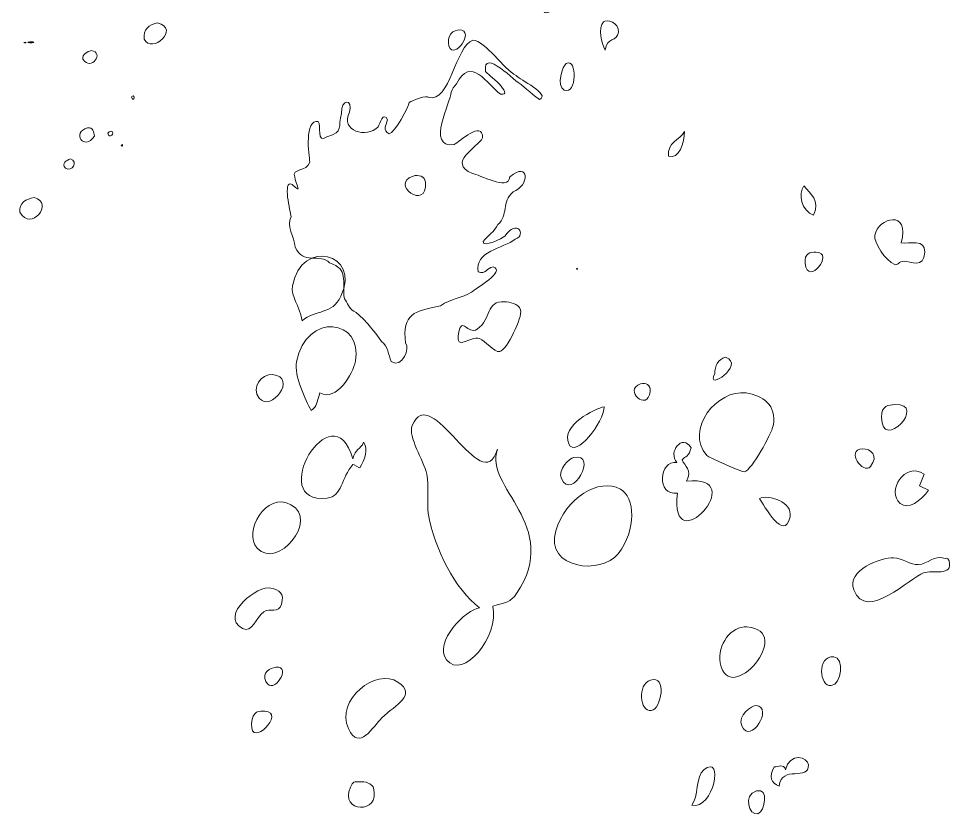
# Model space of a CAD drawing. Header units: inches. Extents: x 3.3 to 4.68, y 5.33 to 6.69.
# Drawn here: x 3.5943 to 4.0268, y 5.9771 to 6.346 of the extents above; entities that cross this region are included whole.
import ezdxf

# ---------------------------------------------------------------- set-up
doc = ezdxf.new("R2010")
doc.units = ezdxf.units.IN
doc.header["$MEASUREMENT"] = 0
doc.layers.add('Layer 1', color=7, linetype='Continuous')

msp = doc.modelspace()

# ---------------------------------------------------------------- linework, layer by layer
at = {"layer": 'Layer 1', "lineweight": 0}
for points, knots in [([(3.83971, 6.35713), (3.83804, 6.35673), (3.83565, 6.35649), (3.83602, 6.35265), (3.83713, 6.34083), (3.85078, 6.3598), (3.83971, 6.35713)], [0, 0, 0, 0, 1, 1, 1, 2, 2, 2, 2]), ([(3.87177, 6.33976), (3.87234, 6.34435), (3.8661, 6.34581), (3.86487, 6.34448), (3.86222, 6.34167), (3.86396, 6.33466), (3.86559, 6.33143), (3.8664, 6.33777), (3.87118, 6.33508), (3.87177, 6.33976)], [0, 0, 0, 0, 1, 1, 1, 2, 2, 2, 3, 3, 3, 3]), ([(3.65833, 6.34403), (3.65441, 6.34316), (3.65184, 6.341), (3.65237, 6.33659), (3.65548, 6.32927), (3.66957, 6.34146), (3.65833, 6.34403), (3.65833, 6.34403), (3.65833, 6.34403), (3.65833, 6.34403)], [0, 0, 0, 0, 1, 1, 1, 2, 2, 2, 3, 3, 3, 3]), ([(3.79926, 6.34064), (3.79693, 6.34141), (3.79267, 6.33967), (3.79309, 6.33485), (3.794, 6.32523), (3.80515, 6.33873), (3.79926, 6.34064)], [0, 0, 0, 0, 1, 1, 1, 2, 2, 2, 2]), ([(3.59935, 6.3353), (3.59645, 6.33495), (3.60129, 6.33449), (3.60121, 6.33518), (3.60055, 6.33525), (3.59993, 6.3353), (3.59935, 6.3353), (3.59935, 6.3353), (3.59935, 6.3353), (3.59935, 6.3353)], [0, 0, 0, 0, 1, 1, 1, 2, 2, 2, 3, 3, 3, 3]), ([(3.59753, 6.33518), (3.59721, 6.3351), (3.5969, 6.33499), (3.59664, 6.33495), (3.59691, 6.33474), (3.59801, 6.3348), (3.59753, 6.33518), (3.59753, 6.33518), (3.59753, 6.33518), (3.59753, 6.33518)], [0, 0, 0, 0, 1, 1, 1, 2, 2, 2, 3, 3, 3, 3]), ([(3.80435, 6.33609), (3.79677, 6.33358), (3.79346, 6.30684), (3.78411, 6.3095), (3.78308, 6.31106), (3.77661, 6.30798), (3.77497, 6.3073), (3.77488, 6.30545), (3.76805, 6.29297), (3.76567, 6.29266), (3.76267, 6.29459), (3.76401, 6.29639), (3.76496, 6.29923), (3.76303, 6.30334), (3.76133, 6.29749), (3.76062, 6.29605), (3.75507, 6.29035), (3.74303, 6.29414), (3.74727, 6.30269), (3.74912, 6.30916), (3.74333, 6.30905), (3.7436, 6.30216), (3.7417, 6.29587), (3.74504, 6.29373), (3.73691, 6.29133), (3.73188, 6.288), (3.73446, 6.29681), (3.73282, 6.29841), (3.7264, 6.29963), (3.72847, 6.28293), (3.72902, 6.27969), (3.72769, 6.27504), (3.72042, 6.27686), (3.72198, 6.27283), (3.72234, 6.26973), (3.72607, 6.26412), (3.72073, 6.26933), (3.71621, 6.27158), (3.72005, 6.25645), (3.72028, 6.25444), (3.7181, 6.24997), (3.7216, 6.24538), (3.72224, 6.2404), (3.72571, 6.23188), (3.73376, 6.23767), (3.73816, 6.23309), (3.74698, 6.22997), (3.74387, 6.22509), (3.74495, 6.21642), (3.74634, 6.21481), (3.74729, 6.21172), (3.74928, 6.2107), (3.75178, 6.21009), (3.75978, 6.20034), (3.76222, 6.19669), (3.76535, 6.19424), (3.76519, 6.19076), (3.76664, 6.18749), (3.77182, 6.18393), (3.77555, 6.19413), (3.7733, 6.19588), (3.77158, 6.20977), (3.77741, 6.21062), (3.7894, 6.21327), (3.79428, 6.21652), (3.79937, 6.21681), (3.80378, 6.21946), (3.80598, 6.22138), (3.81976, 6.22915), (3.81384, 6.23123), (3.81079, 6.23087), (3.81036, 6.22745), (3.80694, 6.22894), (3.80488, 6.23828), (3.81856, 6.23984), (3.82408, 6.24402), (3.82951, 6.24606), (3.82456, 6.25369), (3.81927, 6.24534), (3.81803, 6.24452), (3.80919, 6.23987), (3.80915, 6.24289), (3.81116, 6.24545), (3.81464, 6.24766), (3.81601, 6.25079), (3.82102, 6.25509), (3.81749, 6.26116), (3.82303, 6.26594), (3.83076, 6.26848), (3.83062, 6.28057), (3.82157, 6.27281), (3.82076, 6.26598), (3.80747, 6.27409), (3.80421, 6.27439), (3.79229, 6.27965), (3.80656, 6.28627), (3.80895, 6.29091), (3.80896, 6.29941), (3.79812, 6.28891), (3.79571, 6.28776), (3.7824, 6.28612), (3.79441, 6.30781), (3.79435, 6.31196), (3.79489, 6.31346), (3.79572, 6.31476), (3.79685, 6.31582), (3.80322, 6.32913), (3.81128, 6.31562), (3.81717, 6.31102), (3.82408, 6.31056), (3.81097, 6.32073), (3.81029, 6.32144), (3.80885, 6.33323), (3.82461, 6.31602), (3.82682, 6.31554), (3.82684, 6.31546), (3.8344, 6.30902), (3.83519, 6.30859), (3.84089, 6.31101), (3.82575, 6.31782), (3.82448, 6.3197), (3.81866, 6.32263), (3.81045, 6.33565), (3.80435, 6.33609), (3.80435, 6.33609), (3.80435, 6.33609), (3.80435, 6.33609)], [0, 0, 0, 0, 1, 1, 1, 2, 2, 2, 3, 3, 3, 4, 4, 4, 5, 5, 5, 6, 6, 6, 7, 7, 7, 8, 8, 8, 9, 9, 9, 10, 10, 10, 11, 11, 11, 12, 12, 12, 13, 13, 13, 14, 14, 14, 15, 15, 15, 16, 16, 16, 17, 17, 17, 18, 18, 18, 19, 19, 19, 20, 20, 20, 21, 21, 21, 22, 22, 22, 23, 23, 23, 24, 24, 24, 25, 25, 25, 26, 26, 26, 27, 27, 27, 28, 28, 28, 29, 29, 29, 30, 30, 30, 31, 31, 31, 32, 32, 32, 33, 33, 33, 34, 34, 34, 35, 35, 35, 36, 36, 36, 37, 37, 37, 38, 38, 38, 39, 39, 39, 40, 40, 40, 41, 41, 41, 42, 42, 42, 42]), ([(3.62786, 6.33126), (3.62599, 6.33076), (3.62363, 6.3296), (3.62391, 6.3272), (3.62774, 6.32142), (3.63413, 6.33051), (3.62786, 6.33126), (3.62786, 6.33126), (3.62786, 6.33126), (3.62786, 6.33126)], [0, 0, 0, 0, 1, 1, 1, 2, 2, 2, 3, 3, 3, 3]), ([(3.84673, 6.313), (3.85253, 6.31041), (3.85288, 6.32804), (3.84764, 6.32523), (3.84606, 6.32437), (3.84276, 6.3147), (3.84673, 6.313)], [0, 0, 0, 0, 1, 1, 1, 2, 2, 2, 2]), ([(3.64722, 6.31026), (3.64658, 6.30998), (3.64658, 6.30998), (3.64642, 6.30977), (3.64718, 6.30744), (3.64845, 6.30984), (3.64722, 6.31026), (3.64722, 6.31026), (3.64722, 6.31026), (3.64722, 6.31026)], [0, 0, 0, 0, 1, 1, 1, 2, 2, 2, 3, 3, 3, 3]), ([(3.62613, 6.29548), (3.61858, 6.29341), (3.62447, 6.28448), (3.62935, 6.29171), (3.629, 6.29354), (3.6288, 6.2958), (3.62613, 6.29548), (3.62613, 6.29548), (3.62613, 6.29548), (3.62613, 6.29548)], [0, 0, 0, 0, 1, 1, 1, 2, 2, 2, 3, 3, 3, 3]), ([(3.63704, 6.29399), (3.63649, 6.29378), (3.63573, 6.29357), (3.63553, 6.29302), (3.6359, 6.29011), (3.63934, 6.29323), (3.63704, 6.29399), (3.63704, 6.29399), (3.63704, 6.29399), (3.63704, 6.29399)], [0, 0, 0, 0, 1, 1, 1, 2, 2, 2, 3, 3, 3, 3]), ([(3.89498, 6.28237), (3.9, 6.28087), (3.9023, 6.28855), (3.90241, 6.29388), (3.90021, 6.28967), (3.89423, 6.28906), (3.89498, 6.28237)], [0, 0, 0, 0, 1, 1, 1, 2, 2, 2, 2]), ([(3.64224, 6.28773), (3.64167, 6.28745), (3.6414, 6.28708), (3.64225, 6.28708), (3.64239, 6.28722), (3.64239, 6.28722), (3.64224, 6.28773), (3.64224, 6.28773), (3.64224, 6.28773), (3.64224, 6.28773)], [0, 0, 0, 0, 1, 1, 1, 2, 2, 2, 3, 3, 3, 3]), ([(3.61823, 6.28115), (3.61616, 6.28035), (3.614, 6.27922), (3.61589, 6.27681), (3.61906, 6.27499), (3.62195, 6.27981), (3.61823, 6.28115), (3.61823, 6.28115), (3.61823, 6.28115), (3.61823, 6.28115)], [0, 0, 0, 0, 1, 1, 1, 2, 2, 2, 3, 3, 3, 3]), ([(3.78246, 6.27034), (3.78223, 6.27315), (3.77928, 6.27397), (3.77677, 6.2732), (3.76544, 6.26966), (3.78352, 6.25651), (3.78246, 6.27034)], [0, 0, 0, 0, 1, 1, 1, 2, 2, 2, 2]), ([(3.962, 6.25505), (3.96547, 6.26223), (3.96045, 6.26487), (3.95763, 6.26868), (3.95482, 6.26494), (3.95658, 6.25715), (3.962, 6.25505)], [0, 0, 0, 0, 1, 1, 1, 2, 2, 2, 2]), ([(3.60147, 6.26327), (3.59762, 6.26252), (3.59425, 6.26103), (3.59482, 6.25645), (3.59991, 6.24721), (3.61087, 6.2608), (3.60147, 6.26327), (3.60147, 6.26327), (3.60147, 6.26327), (3.60147, 6.26327)], [0, 0, 0, 0, 1, 1, 1, 2, 2, 2, 3, 3, 3, 3]), ([(3.9997, 6.2323), (4.00096, 6.23176), (4.00144, 6.23377), (4.00419, 6.23383), (4.00659, 6.23389), (4.01324, 6.23016), (4.01358, 6.23802), (4.01389, 6.24428), (4.00637, 6.24179), (4.00263, 6.24226), (4.00709, 6.25806), (3.99193, 6.25401), (3.99044, 6.24583), (3.98983, 6.24255), (3.99531, 6.2341), (3.9997, 6.2323)], [0, 0, 0, 0, 1, 1, 1, 2, 2, 2, 3, 3, 3, 4, 4, 4, 5, 5, 5, 5]), ([(3.74334, 6.21759), (3.75289, 6.23788), (3.72491, 6.24453), (3.721, 6.22249), (3.72004, 6.21709), (3.72422, 6.21383), (3.72537, 6.20633), (3.73166, 6.2116), (3.73934, 6.20895), (3.74334, 6.21759)], [0, 0, 0, 0, 1, 1, 1, 2, 2, 2, 3, 3, 3, 3]), ([(3.96308, 6.23801), (3.96086, 6.23802), (3.95768, 6.23781), (3.95817, 6.23284), (3.95928, 6.22171), (3.97241, 6.23794), (3.96308, 6.23801)], [0, 0, 0, 0, 1, 1, 1, 2, 2, 2, 2]), ([(3.85261, 6.2306), (3.85212, 6.23027), (3.85248, 6.23005), (3.85288, 6.23009), (3.85284, 6.23035), (3.85284, 6.23035), (3.85261, 6.2306), (3.85261, 6.2306), (3.85261, 6.2306), (3.85261, 6.2306)], [0, 0, 0, 0, 1, 1, 1, 2, 2, 2, 3, 3, 3, 3]), ([(3.79784, 6.20037), (3.79631, 6.19189), (3.80315, 6.19937), (3.80756, 6.19803), (3.81005, 6.19729), (3.81436, 6.19147), (3.81692, 6.19205), (3.82014, 6.19282), (3.82754, 6.20777), (3.82646, 6.2114), (3.82553, 6.21446), (3.82123, 6.21491), (3.81915, 6.21506), (3.81037, 6.21585), (3.8131, 6.20677), (3.80641, 6.20243), (3.80188, 6.19945), (3.7994, 6.20895), (3.79784, 6.20037)], [0, 0, 0, 0, 1, 1, 1, 2, 2, 2, 3, 3, 3, 4, 4, 4, 5, 5, 5, 6, 6, 6, 6]), ([(3.72278, 6.18728), (3.72157, 6.18113), (3.72708, 6.16942), (3.72956, 6.16483), (3.7326, 6.16713), (3.73195, 6.16806), (3.73366, 6.17291), (3.74148, 6.16869), (3.74894, 6.1818), (3.75008, 6.18755), (3.75389, 6.2069), (3.72742, 6.2108), (3.72278, 6.18728)], [0, 0, 0, 0, 1, 1, 1, 2, 2, 2, 3, 3, 3, 4, 4, 4, 4]), ([(3.92137, 6.18939), (3.91791, 6.1885), (3.91627, 6.18533), (3.9164, 6.18186), (3.9118, 6.17313), (3.93088, 6.18601), (3.92137, 6.18939), (3.92137, 6.18939), (3.92137, 6.18939), (3.92137, 6.18939)], [0, 0, 0, 0, 1, 1, 1, 2, 2, 2, 3, 3, 3, 3]), ([(3.70553, 6.17055), (3.71099, 6.16359), (3.72358, 6.18024), (3.71174, 6.18141), (3.70652, 6.1819), (3.70185, 6.1753), (3.70553, 6.17055)], [0, 0, 0, 0, 1, 1, 1, 2, 2, 2, 2]), ([(3.77635, 6.15782), (3.77426, 6.15259), (3.78167, 6.14193), (3.78311, 6.13537), (3.78433, 6.12986), (3.78303, 6.12162), (3.78379, 6.11726), (3.78674, 6.10037), (3.7961, 6.08234), (3.8075, 6.07359), (3.80139, 6.07284), (3.78593, 6.05771), (3.79226, 6.04952), (3.79968, 6.03983), (3.81692, 6.06041), (3.81364, 6.07434), (3.81961, 6.07583), (3.82198, 6.07619), (3.82467, 6.08019), (3.84585, 6.11173), (3.80919, 6.12931), (3.8158, 6.14688), (3.80876, 6.12306), (3.78494, 6.1792), (3.77635, 6.15782)], [0, 0, 0, 0, 1, 1, 1, 2, 2, 2, 3, 3, 3, 4, 4, 4, 5, 5, 5, 6, 6, 6, 7, 7, 7, 8, 8, 8, 8]), ([(3.88642, 6.17362), (3.8868, 6.17648), (3.88456, 6.17795), (3.88199, 6.17712), (3.8739, 6.17449), (3.88529, 6.16378), (3.88642, 6.17362)], [0, 0, 0, 0, 1, 1, 1, 2, 2, 2, 2]), ([(3.73697, 6.12425), (3.74402, 6.12506), (3.74338, 6.13354), (3.74889, 6.13987), (3.7492, 6.14016), (3.75197, 6.13791), (3.75216, 6.13822), (3.75437, 6.14201), (3.7561, 6.1469), (3.75387, 6.15008), (3.75244, 6.14663), (3.74999, 6.14719), (3.74893, 6.14241), (3.73945, 6.17516), (3.70816, 6.12101), (3.73697, 6.12425)], [0, 0, 0, 0, 1, 1, 1, 2, 2, 2, 3, 3, 3, 4, 4, 4, 5, 5, 5, 5]), ([(3.91271, 6.14392), (3.91341, 6.14313), (3.92933, 6.1362), (3.93016, 6.13642), (3.93334, 6.13724), (3.94259, 6.1539), (3.94337, 6.15773), (3.94534, 6.16724), (3.93831, 6.17184), (3.93087, 6.17289), (3.91768, 6.17485), (3.90214, 6.15592), (3.91271, 6.14392)], [0, 0, 0, 0, 1, 1, 1, 2, 2, 2, 3, 3, 3, 4, 4, 4, 4]), ([(3.9935, 6.16176), (3.99363, 6.14502), (4.01527, 6.16823), (3.99962, 6.16755), (3.99695, 6.1674), (3.99345, 6.16709), (3.9935, 6.16176)], [0, 0, 0, 0, 1, 1, 1, 2, 2, 2, 2]), ([(3.86521, 6.16652), (3.86089, 6.16566), (3.84502, 6.15798), (3.8488, 6.14938), (3.8519, 6.14231), (3.86513, 6.15937), (3.86521, 6.16652)], [0, 0, 0, 0, 1, 1, 1, 2, 2, 2, 2]), ([(3.89913, 6.1266), (3.89498, 6.09353), (3.93393, 6.13552), (3.90325, 6.13213), (3.90609, 6.13733), (3.90245, 6.13902), (3.90129, 6.14204), (3.90274, 6.14358), (3.90461, 6.14359), (3.90541, 6.14758), (3.90138, 6.15435), (3.89454, 6.14547), (3.89886, 6.14071), (3.89054, 6.14213), (3.88911, 6.12499), (3.89913, 6.1266)], [0, 0, 0, 0, 1, 1, 1, 2, 2, 2, 3, 3, 3, 4, 4, 4, 5, 5, 5, 5]), ([(3.98486, 6.14705), (3.97655, 6.1467), (3.98515, 6.13492), (3.98844, 6.13891), (3.99251, 6.1438), (3.98829, 6.14722), (3.98486, 6.14705)], [0, 0, 0, 0, 1, 1, 1, 2, 2, 2, 2]), ([(3.8512, 6.14311), (3.84897, 6.14266), (3.84355, 6.13759), (3.84543, 6.13329), (3.85015, 6.12257), (3.86268, 6.14524), (3.8512, 6.14311)], [0, 0, 0, 0, 1, 1, 1, 2, 2, 2, 2]), ([(4.00217, 6.12183), (4.00583, 6.11871), (4.01172, 6.12294), (4.01525, 6.12794), (4.01525, 6.12794), (4.01118, 6.12998), (4.01118, 6.12998), (4.01118, 6.12998), (4.01325, 6.1353), (4.01325, 6.1353), (4.0042, 6.14149), (3.99575, 6.12733), (4.00217, 6.12183)], [0, 0, 0, 0, 1, 1, 1, 2, 2, 2, 3, 3, 3, 4, 4, 4, 4]), ([(3.84276, 6.10921), (3.83751, 6.09148), (3.86401, 6.08863), (3.87165, 6.09851), (3.88024, 6.10963), (3.87953, 6.12474), (3.87268, 6.12848), (3.86287, 6.13382), (3.84732, 6.12438), (3.84276, 6.10921)], [0, 0, 0, 0, 1, 1, 1, 2, 2, 2, 3, 3, 3, 3]), ([(3.70463, 6.10116), (3.71421, 6.09087), (3.73318, 6.11412), (3.72026, 6.12124), (3.70871, 6.12762), (3.69792, 6.10836), (3.70463, 6.10116)], [0, 0, 0, 0, 1, 1, 1, 2, 2, 2, 2]), ([(3.95121, 6.11569), (3.95257, 6.1223), (3.94137, 6.12621), (3.93701, 6.12408), (3.9391, 6.12127), (3.94864, 6.10334), (3.95121, 6.11569)], [0, 0, 0, 0, 1, 1, 1, 2, 2, 2, 2]), ([(3.99915, 6.09667), (3.99333, 6.09694), (3.97723, 6.09096), (3.98069, 6.08181), (3.9864, 6.06663), (4.00719, 6.08781), (4.01294, 6.08974), (4.01704, 6.09112), (4.02676, 6.08786), (4.02479, 6.09521), (4.02425, 6.09724), (4.02317, 6.09613), (4.02238, 6.09645), (4.01803, 6.09816), (4.01501, 6.09365), (4.01051, 6.09351), (4.00708, 6.09337), (4.00323, 6.09652), (3.99915, 6.09667)], [0, 0, 0, 0, 1, 1, 1, 2, 2, 2, 3, 3, 3, 4, 4, 4, 5, 5, 5, 6, 6, 6, 6]), ([(3.69784, 6.06394), (3.70227, 6.06151), (3.70414, 6.06925), (3.7077, 6.07168), (3.71063, 6.07369), (3.7145, 6.07075), (3.71583, 6.07519), (3.71746, 6.08052), (3.71475, 6.08158), (3.71101, 6.08269), (3.70525, 6.08448), (3.68665, 6.07006), (3.69784, 6.06394)], [0, 0, 0, 0, 1, 1, 1, 2, 2, 2, 3, 3, 3, 4, 4, 4, 4]), ([(3.93127, 6.06474), (3.92411, 6.06525), (3.91734, 6.05646), (3.91893, 6.04805), (3.92303, 6.02679), (3.95405, 6.06308), (3.93127, 6.06474)], [0, 0, 0, 0, 1, 1, 1, 2, 2, 2, 2]), ([(3.9715, 6.05087), (3.96343, 6.05151), (3.96482, 6.03695), (3.97021, 6.03756), (3.97506, 6.03809), (3.97641, 6.05048), (3.9715, 6.05087)], [0, 0, 0, 0, 1, 1, 1, 2, 2, 2, 2]), ([(3.7132, 6.04603), (3.71071, 6.04576), (3.70658, 6.04371), (3.70867, 6.03941), (3.71201, 6.03258), (3.72112, 6.04695), (3.7132, 6.04603)], [0, 0, 0, 0, 1, 1, 1, 2, 2, 2, 2]), ([(3.76978, 6.03918), (3.75981, 6.04605), (3.74064, 6.03095), (3.7468, 6.0177), (3.75186, 6.00691), (3.75815, 6.01858), (3.76232, 6.02263), (3.76885, 6.02896), (3.77862, 6.0331), (3.76978, 6.03918)], [0, 0, 0, 0, 1, 1, 1, 2, 2, 2, 3, 3, 3, 3]), ([(3.88669, 6.04013), (3.88033, 6.03805), (3.88173, 6.02534), (3.88699, 6.02601), (3.89168, 6.02662), (3.89446, 6.0427), (3.88669, 6.04013)], [0, 0, 0, 0, 1, 1, 1, 2, 2, 2, 2]), ([(3.70816, 6.02572), (3.70586, 6.0258), (3.70228, 6.02623), (3.70201, 6.01992), (3.70147, 6.00781), (3.71811, 6.02531), (3.70816, 6.02572)], [0, 0, 0, 0, 1, 1, 1, 2, 2, 2, 2]), ([(3.92889, 6.01892), (3.93304, 6.00992), (3.94367, 6.02777), (3.93549, 6.02833), (3.93359, 6.02845), (3.92666, 6.02382), (3.92889, 6.01892)], [0, 0, 0, 0, 1, 1, 1, 2, 2, 2, 2]), ([(3.91127, 5.9986), (3.90747, 5.99555), (3.90883, 5.98617), (3.9058, 5.98223), (3.9157, 5.98006), (3.92095, 6.00634), (3.91127, 5.9986)], [0, 0, 0, 0, 1, 1, 1, 2, 2, 2, 2]), ([(3.94385, 6.00001), (3.94151, 5.99539), (3.94233, 5.99246), (3.94621, 5.99114), (3.94727, 6.00106), (3.95997, 5.99316), (3.95973, 6.0009), (3.95959, 6.0046), (3.95094, 6.00692), (3.94911, 5.9986), (3.94836, 6.00168), (3.94577, 5.99995), (3.94385, 6.00001)], [0, 0, 0, 0, 1, 1, 1, 2, 2, 2, 3, 3, 3, 4, 4, 4, 4]), ([(3.75273, 5.99314), (3.74905, 5.99306), (3.74917, 5.99338), (3.74783, 5.99053), (3.74239, 5.97894), (3.76184, 5.97762), (3.75844, 5.99032), (3.75821, 5.99114), (3.7562, 5.99325), (3.75273, 5.99314)], [0, 0, 0, 0, 1, 1, 1, 2, 2, 2, 3, 3, 3, 3]), ([(3.93636, 5.97834), (3.93951, 5.97925), (3.94168, 5.99061), (3.93563, 5.98891), (3.92938, 5.9871), (3.93216, 5.97713), (3.93636, 5.97834)], [0, 0, 0, 0, 1, 1, 1, 2, 2, 2, 2])]:
    msp.add_open_spline(points, degree=3, knots=knots, dxfattribs=at)

doc.saveas('drawing.dxf')
